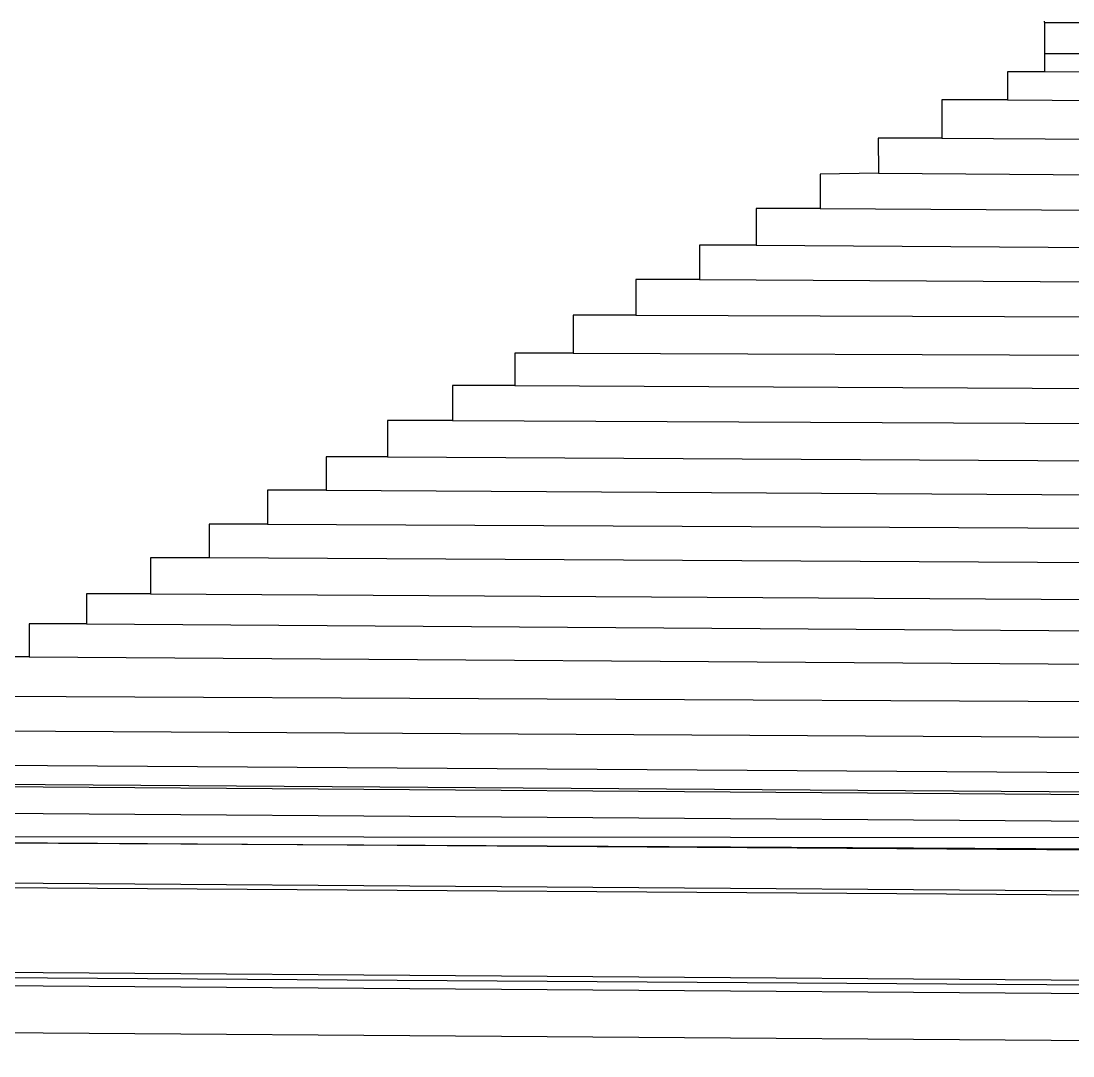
# Model space of a CAD drawing. Header units: millimetres. Extents: x 245 to 515, y 87 to 339.
# Drawn here: x 304.58 to 345.3, y 235.28 to 275.34 of the extents above; entities that cross this region are included whole.
import ezdxf

# ---------------------------------------------------------------- set-up
doc = ezdxf.new("R2010")
doc.units = ezdxf.units.MM
doc.layers.add('çizgi', color=10, linetype='Continuous')
doc.layers.add('çziigi', color=10, linetype='Continuous')

msp = doc.modelspace()

# ---------------------------------------------------------------- linework, layer by layer
at = {"layer": 'çizgi'}
for p, q in [((344.202, 275.297), (344.202, 275.344)), ((344.202, 275.297), (344.202, 274.091)), ((385.972, 275.093), (344.202, 275.28)), ((344.202, 274.091), (385.949, 273.962))]:
    msp.add_line(p, q, dxfattribs=at)
at = {"layer": 'çziigi'}
for p, q in [((344.202, 274.091), (344.199, 273.372)), ((344.199, 273.372), (342.762, 273.377)), ((342.762, 273.377), (342.762, 272.298)), ((385.949, 273.203), (344.199, 273.372)), ((342.762, 272.298), (340.226, 272.298)), ((340.226, 272.298), (340.226, 270.812)), ((342.762, 272.298), (390.175, 271.925)), ((340.226, 270.812), (337.756, 270.812)), ((337.756, 270.812), (337.779, 269.45)), ((340.226, 270.812), (392.465, 270.513)), ((337.779, 269.45), (335.51, 269.411)), ((335.51, 269.411), (335.51, 268.09)), ((337.779, 269.45), (394.81, 269.08)), ((335.51, 268.09), (333.04, 268.09)), ((333.04, 268.09), (333.04, 266.67)), ((335.51, 268.09), (397.362, 267.681)), ((333.04, 266.67), (330.85, 266.67)), ((330.85, 266.67), (330.85, 265.336)), ((333.04, 266.67), (399.834, 266.227)), ((330.85, 265.336), (328.38, 265.336)), ((328.38, 265.336), (328.38, 263.962)), ((330.85, 265.336), (402.099, 264.936)), ((328.38, 263.962), (325.957, 263.962)), ((325.957, 263.962), (325.957, 262.494)), ((328.38, 263.962), (404.26, 263.655)), ((325.957, 262.494), (323.7, 262.494)), ((323.7, 262.494), (323.7, 261.24)), ((325.957, 262.494), (406.576, 262.186)), ((323.7, 261.24), (321.282, 261.24)), ((321.282, 261.24), (321.282, 259.887)), ((323.7, 261.24), (409.23, 260.775)), ((321.282, 259.887), (318.772, 259.887)), ((318.772, 259.887), (318.772, 258.473)), ((321.282, 259.887), (411.498, 259.461)), ((318.772, 258.473), (316.396, 258.473)), ((316.396, 258.473), (316.396, 257.179)), ((318.772, 258.473), (413.892, 257.928)), ((316.396, 257.179), (314.121, 257.179)), ((314.121, 257.179), (314.121, 255.868)), ((316.396, 257.179), (416.339, 256.594)), ((314.121, 255.868), (311.864, 255.868)), ((311.864, 255.868), (311.864, 254.569)), ((314.121, 255.868), (418.759, 255.359)), ((311.864, 254.569), (309.594, 254.569)), ((309.594, 254.569), (309.594, 253.168)), ((420.869, 253.927), (311.864, 254.569)), ((309.594, 253.168), (307.124, 253.168)), ((307.124, 253.168), (307.124, 252.008)), ((309.594, 253.168), (423.236, 252.489)), ((307.124, 252.008), (304.905, 252.008)), ((304.905, 252.008), (304.905, 250.734)), ((307.124, 252.008), (425.344, 251.192)), ((304.905, 250.734), (302.301, 250.734)), ((304.905, 250.734), (427.79, 249.891)), ((302.301, 249.214), (430.184, 248.595)), ((432.344, 247.107), (299.858, 247.879)), ((297.493, 246.585), (434.218, 245.657)), ((299.997, 245.836), (427.614, 244.917)), ((429.35, 244.794), (301.786, 245.713)), ((293.001, 244.767), (427.632, 243.758)), ((294.396, 243.586), (427.674, 242.85)), ((435.01, 242.666), (301.623, 243.546)), ((436.375, 243.659), (301.733, 243.77)), ((295.76, 242.046), (427.637, 241.066)), ((433.483, 240.906), (301.763, 241.811)), ((295.94, 238.589), (427.641, 237.629)), ((433.979, 237.449), (301.755, 238.319)), ((295.586, 238.067), (427.67, 237.124)), ((295.956, 236.254), (427.669, 235.284))]:
    msp.add_line(p, q, dxfattribs=at)

doc.saveas('drawing.dxf')
